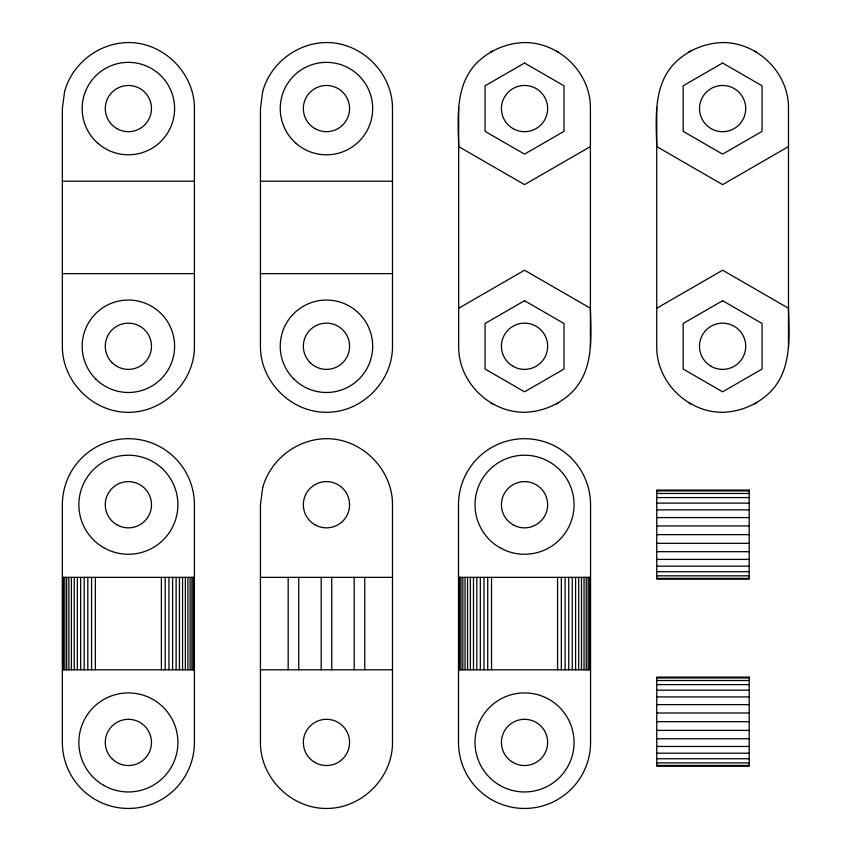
<?xml version="1.0" encoding="UTF-8"?>
<svg xmlns="http://www.w3.org/2000/svg" width="851" height="851" viewBox="0 0 851 851"><rect width="100%" height="100%" fill="white"/><g stroke="black" fill="none" stroke-linecap="round" stroke-linejoin="round"><path stroke-width="1.28" d="M490.548 52.145L492.665 50.922M688.619 52.145L690.746 50.922M590.403 146.606L524.535 184.624L458.678 146.606C457.912 117.629 454.987 83.994 477.847 61.889C490.527 49.932 507.122 43.05 524.535 42.55C559.341 42.369 590.275 72.441 590.403 107.354L590.403 347.495M458.678 308.243L524.535 270.214L590.403 308.243C591.168 337.209 594.094 370.845 571.223 392.96C558.554 404.916 541.959 411.788 524.535 412.299C489.74 412.48 458.806 382.407 458.678 347.495L458.678 107.354M788.483 146.606L722.616 184.624L656.749 146.606C655.983 117.629 653.068 83.994 675.928 61.889C688.597 49.932 705.202 43.05 722.616 42.55C757.411 42.369 788.345 72.441 788.483 107.354L788.483 347.495M656.749 308.243L722.616 270.214L788.483 308.243C789.249 337.209 792.164 370.845 769.304 392.96C756.635 404.916 740.04 411.788 722.616 412.299C687.821 412.48 656.887 382.407 656.749 347.495L656.749 107.354M556.405 403.927L558.533 402.693M754.486 403.927L756.613 402.693M62.357 181.199L194.411 181.199M260.438 181.199L392.492 181.199M62.357 273.639L194.411 273.639M260.438 273.639L392.492 273.639M656.749 490.921L749.188 490.921M656.749 493.463L749.188 493.463M656.749 497.58L749.188 497.58M656.749 503.122L749.188 503.122M656.749 509.877L749.188 509.877M656.749 517.578L749.188 517.578M656.749 525.939L749.188 525.939M656.749 534.641L749.188 534.641M656.749 543.332L749.188 543.332M656.749 551.693L749.188 551.693M656.749 559.405L749.188 559.405M656.749 566.16L749.188 566.16M656.749 571.702L749.188 571.702M656.749 575.819L749.188 575.819M260.438 577.361L392.492 577.361M656.749 578.35L749.188 578.35M62.357 669.801L194.411 669.801M260.438 669.801L392.492 669.801M458.508 669.801L590.562 669.801M656.749 677.97L749.188 677.97M656.749 680.502L749.188 680.502M656.749 684.619L749.188 684.619M656.749 690.172L749.188 690.172M656.749 696.926L749.188 696.926M656.749 704.628L749.188 704.628M656.749 712.989L749.188 712.989M656.749 721.68L749.188 721.68M656.749 730.381L749.188 730.381M656.749 738.742L749.188 738.742M656.749 746.444L749.188 746.444M656.749 753.199L749.188 753.199M656.749 758.741L749.188 758.741M656.749 762.868L749.188 762.868M656.749 765.4L749.188 765.4M754.486 50.922L756.613 52.145M556.405 50.922L558.533 52.145M688.619 402.693L690.746 403.927M490.548 402.693L492.665 403.927M589.52 669.801L589.52 577.403L590.562 577.361L458.508 577.361L459.551 577.403L459.551 669.801M588.073 577.403L588.073 669.801M586.243 577.403L586.243 669.801M584.052 577.403L584.052 669.801M581.52 577.403L581.52 669.801M578.691 577.403L578.691 669.801M575.595 577.403L575.595 669.801M572.266 577.403L572.266 669.801M568.755 577.403L568.755 669.801M565.096 577.403L565.096 669.801M561.352 577.403L561.352 669.801M557.554 577.403L557.554 669.801M491.527 577.403L491.527 669.801M487.729 577.403L487.729 669.801M483.974 577.403L483.974 669.801M480.326 577.403L480.326 669.801M476.815 577.403L476.815 669.801M473.486 577.403L473.486 669.801M470.39 577.403L470.39 669.801M467.561 577.403L467.561 669.801M465.029 577.403L465.029 669.801M462.838 577.403L462.838 669.801M460.997 577.403L460.997 669.801M364.76 577.361L364.76 669.801M354.197 577.361L354.197 669.801M331.741 577.361L331.741 669.801M321.178 577.361L321.178 669.801M298.733 577.361L298.733 669.801M288.17 577.361L288.17 669.801M193.368 669.801L193.368 577.403L194.411 577.361L62.357 577.361L63.4 577.403L63.4 669.801M191.922 577.403L191.922 669.801M190.092 577.403L190.092 669.801M187.901 577.403L187.901 669.801M185.369 577.403L185.369 669.801M182.539 577.403L182.539 669.801M179.433 577.403L179.433 669.801M176.114 577.403L176.114 669.801M172.593 577.403L172.593 669.801M168.945 577.403L168.945 669.801M165.19 577.403L165.19 669.801M161.392 577.403L161.392 669.801M95.376 577.403L95.376 669.801M91.578 577.403L91.578 669.801M87.823 577.403L87.823 669.801M84.175 577.403L84.175 669.801M80.654 577.403L80.654 669.801M77.335 577.403L77.335 669.801M74.228 577.403L74.228 669.801M71.399 577.403L71.399 669.801M68.867 577.403L68.867 669.801M66.676 577.403L66.676 669.801M64.846 577.403L64.846 669.801M64.612 91.483L62.357 108.577L62.357 346.272C62.134 381.61 93.046 412.512 128.384 412.299C163.722 412.512 194.634 381.61 194.411 346.272L194.411 108.577C194.634 73.239 163.722 42.327 128.384 42.55C99.195 42.71 72.324 63.336 64.612 91.483M262.682 91.483L260.438 108.577L260.438 346.272C260.215 381.61 291.127 412.512 326.465 412.299C361.803 412.512 392.705 381.61 392.492 346.272L392.492 108.577C392.705 73.239 361.803 42.327 326.465 42.55C297.276 42.71 270.395 63.336 262.682 91.483M262.682 487.644L260.438 504.728L260.438 742.423C260.215 777.761 291.127 808.673 326.465 808.45C361.803 808.673 392.705 777.761 392.492 742.423L392.492 504.728C392.705 469.39 361.803 438.488 326.465 438.701C297.276 438.871 270.395 459.487 262.682 487.644M524.535 63.017L485.081 85.802L485.081 131.352L524.535 154.137L563.99 131.352L563.99 85.802L524.535 63.017M722.616 63.017L683.162 85.802L683.162 131.352L722.616 154.137L762.07 131.352L762.07 85.802L722.616 63.017M524.535 300.711L485.081 323.486L485.081 369.047L524.535 391.822L563.99 369.047L563.99 323.486L524.535 300.711M722.616 300.711L683.162 323.486L683.162 369.047L722.616 391.822L762.07 369.047L762.07 323.486L722.616 300.711M749.188 490.07L656.749 490.07L656.749 579.212L749.188 579.212L749.188 490.07M749.188 677.109L656.749 677.109L656.749 766.262L749.188 766.262L749.188 677.109M590.562 742.423L590.562 504.728A66.027 66.027 0 0 0 524.535 438.701A66.027 66.027 0 0 0 458.508 504.728L458.508 742.423A66.027 66.027 0 0 0 524.535 808.45A66.027 66.027 0 0 0 590.562 742.423M194.411 742.423L194.411 504.728A66.027 66.027 0 0 0 128.384 438.701A66.027 66.027 0 0 0 62.357 504.728L62.357 742.423A66.027 66.027 0 0 0 128.384 808.45A66.027 66.027 0 0 0 194.411 742.423M711.064 366.281A23.105 23.105 0 0 0 745.721 346.272A23.105 23.105 0 0 0 711.064 326.252A23.105 23.105 0 0 0 711.064 366.281M711.064 128.586A23.105 23.105 0 0 0 745.721 108.577A23.105 23.105 0 0 0 711.064 88.568A23.105 23.105 0 0 0 711.064 128.586M310.126 362.611A23.105 23.105 0 0 0 348.782 352.25A23.105 23.105 0 0 0 320.476 323.944A23.105 23.105 0 0 0 310.126 362.611M314.902 128.586A23.105 23.105 0 0 0 349.57 108.577A23.105 23.105 0 0 0 314.902 88.568A23.105 23.105 0 0 0 314.902 128.586M295.957 143.298A46.22 46.22 0 0 0 371.781 117.64A46.22 46.22 0 0 0 311.647 64.793A46.22 46.22 0 0 0 295.957 143.298M294.138 379.301A46.22 46.22 0 0 0 371.227 357.75A46.22 46.22 0 0 0 314.019 301.754A46.22 46.22 0 0 0 294.138 379.301M512.983 366.281A23.105 23.105 0 0 0 547.65 346.272A23.105 23.105 0 0 0 512.983 326.252A23.105 23.105 0 0 0 512.983 366.281M512.983 128.586A23.105 23.105 0 0 0 547.65 108.577A23.105 23.105 0 0 0 512.983 88.568A23.105 23.105 0 0 0 512.983 128.586M112.045 758.762A23.105 23.105 0 0 0 150.701 748.401A23.105 23.105 0 0 0 122.406 720.106A23.105 23.105 0 0 0 112.045 758.762M103.62 547.618A49.518 49.518 0 0 0 177.902 504.728A49.518 49.518 0 0 0 103.62 461.848A49.518 49.518 0 0 0 103.62 547.618M103.62 785.313A49.518 49.518 0 0 0 177.902 742.423A49.518 49.518 0 0 0 103.62 699.543A49.518 49.518 0 0 0 103.62 785.313M116.832 524.748A23.105 23.105 0 0 0 151.489 504.728A23.105 23.105 0 0 0 116.832 484.719A23.105 23.105 0 0 0 116.832 524.748M512.983 762.432A23.105 23.105 0 0 0 547.65 742.423A23.105 23.105 0 0 0 512.983 722.414A23.105 23.105 0 0 0 512.983 762.432M499.782 785.313A49.518 49.518 0 0 0 574.063 742.423A49.518 49.518 0 0 0 499.782 699.543A49.518 49.518 0 0 0 499.782 785.313M499.782 547.618A49.518 49.518 0 0 0 574.063 504.728A49.518 49.518 0 0 0 499.782 461.848A49.518 49.518 0 0 0 499.782 547.618M512.983 524.748A23.105 23.105 0 0 0 547.65 504.728A23.105 23.105 0 0 0 512.983 484.719A23.105 23.105 0 0 0 512.983 524.748M314.902 524.748A23.105 23.105 0 0 0 349.57 504.728A23.105 23.105 0 0 0 314.902 484.719A23.105 23.105 0 0 0 314.902 524.748M314.902 762.432A23.105 23.105 0 0 0 349.57 742.423A23.105 23.105 0 0 0 314.902 722.414A23.105 23.105 0 0 0 314.902 762.432M112.045 362.611A23.105 23.105 0 0 0 150.701 352.25A23.105 23.105 0 0 0 122.406 323.944A23.105 23.105 0 0 0 112.045 362.611M116.832 128.586A23.105 23.105 0 0 0 151.489 108.577A23.105 23.105 0 0 0 116.832 88.568A23.105 23.105 0 0 0 116.832 128.586M97.876 143.298A46.22 46.22 0 0 0 173.7 117.64A46.22 46.22 0 0 0 113.566 64.793A46.22 46.22 0 0 0 97.876 143.298M96.057 379.301A46.22 46.22 0 0 0 173.157 357.75A46.22 46.22 0 0 0 115.938 301.754A46.22 46.22 0 0 0 96.057 379.301"/></g></svg>
